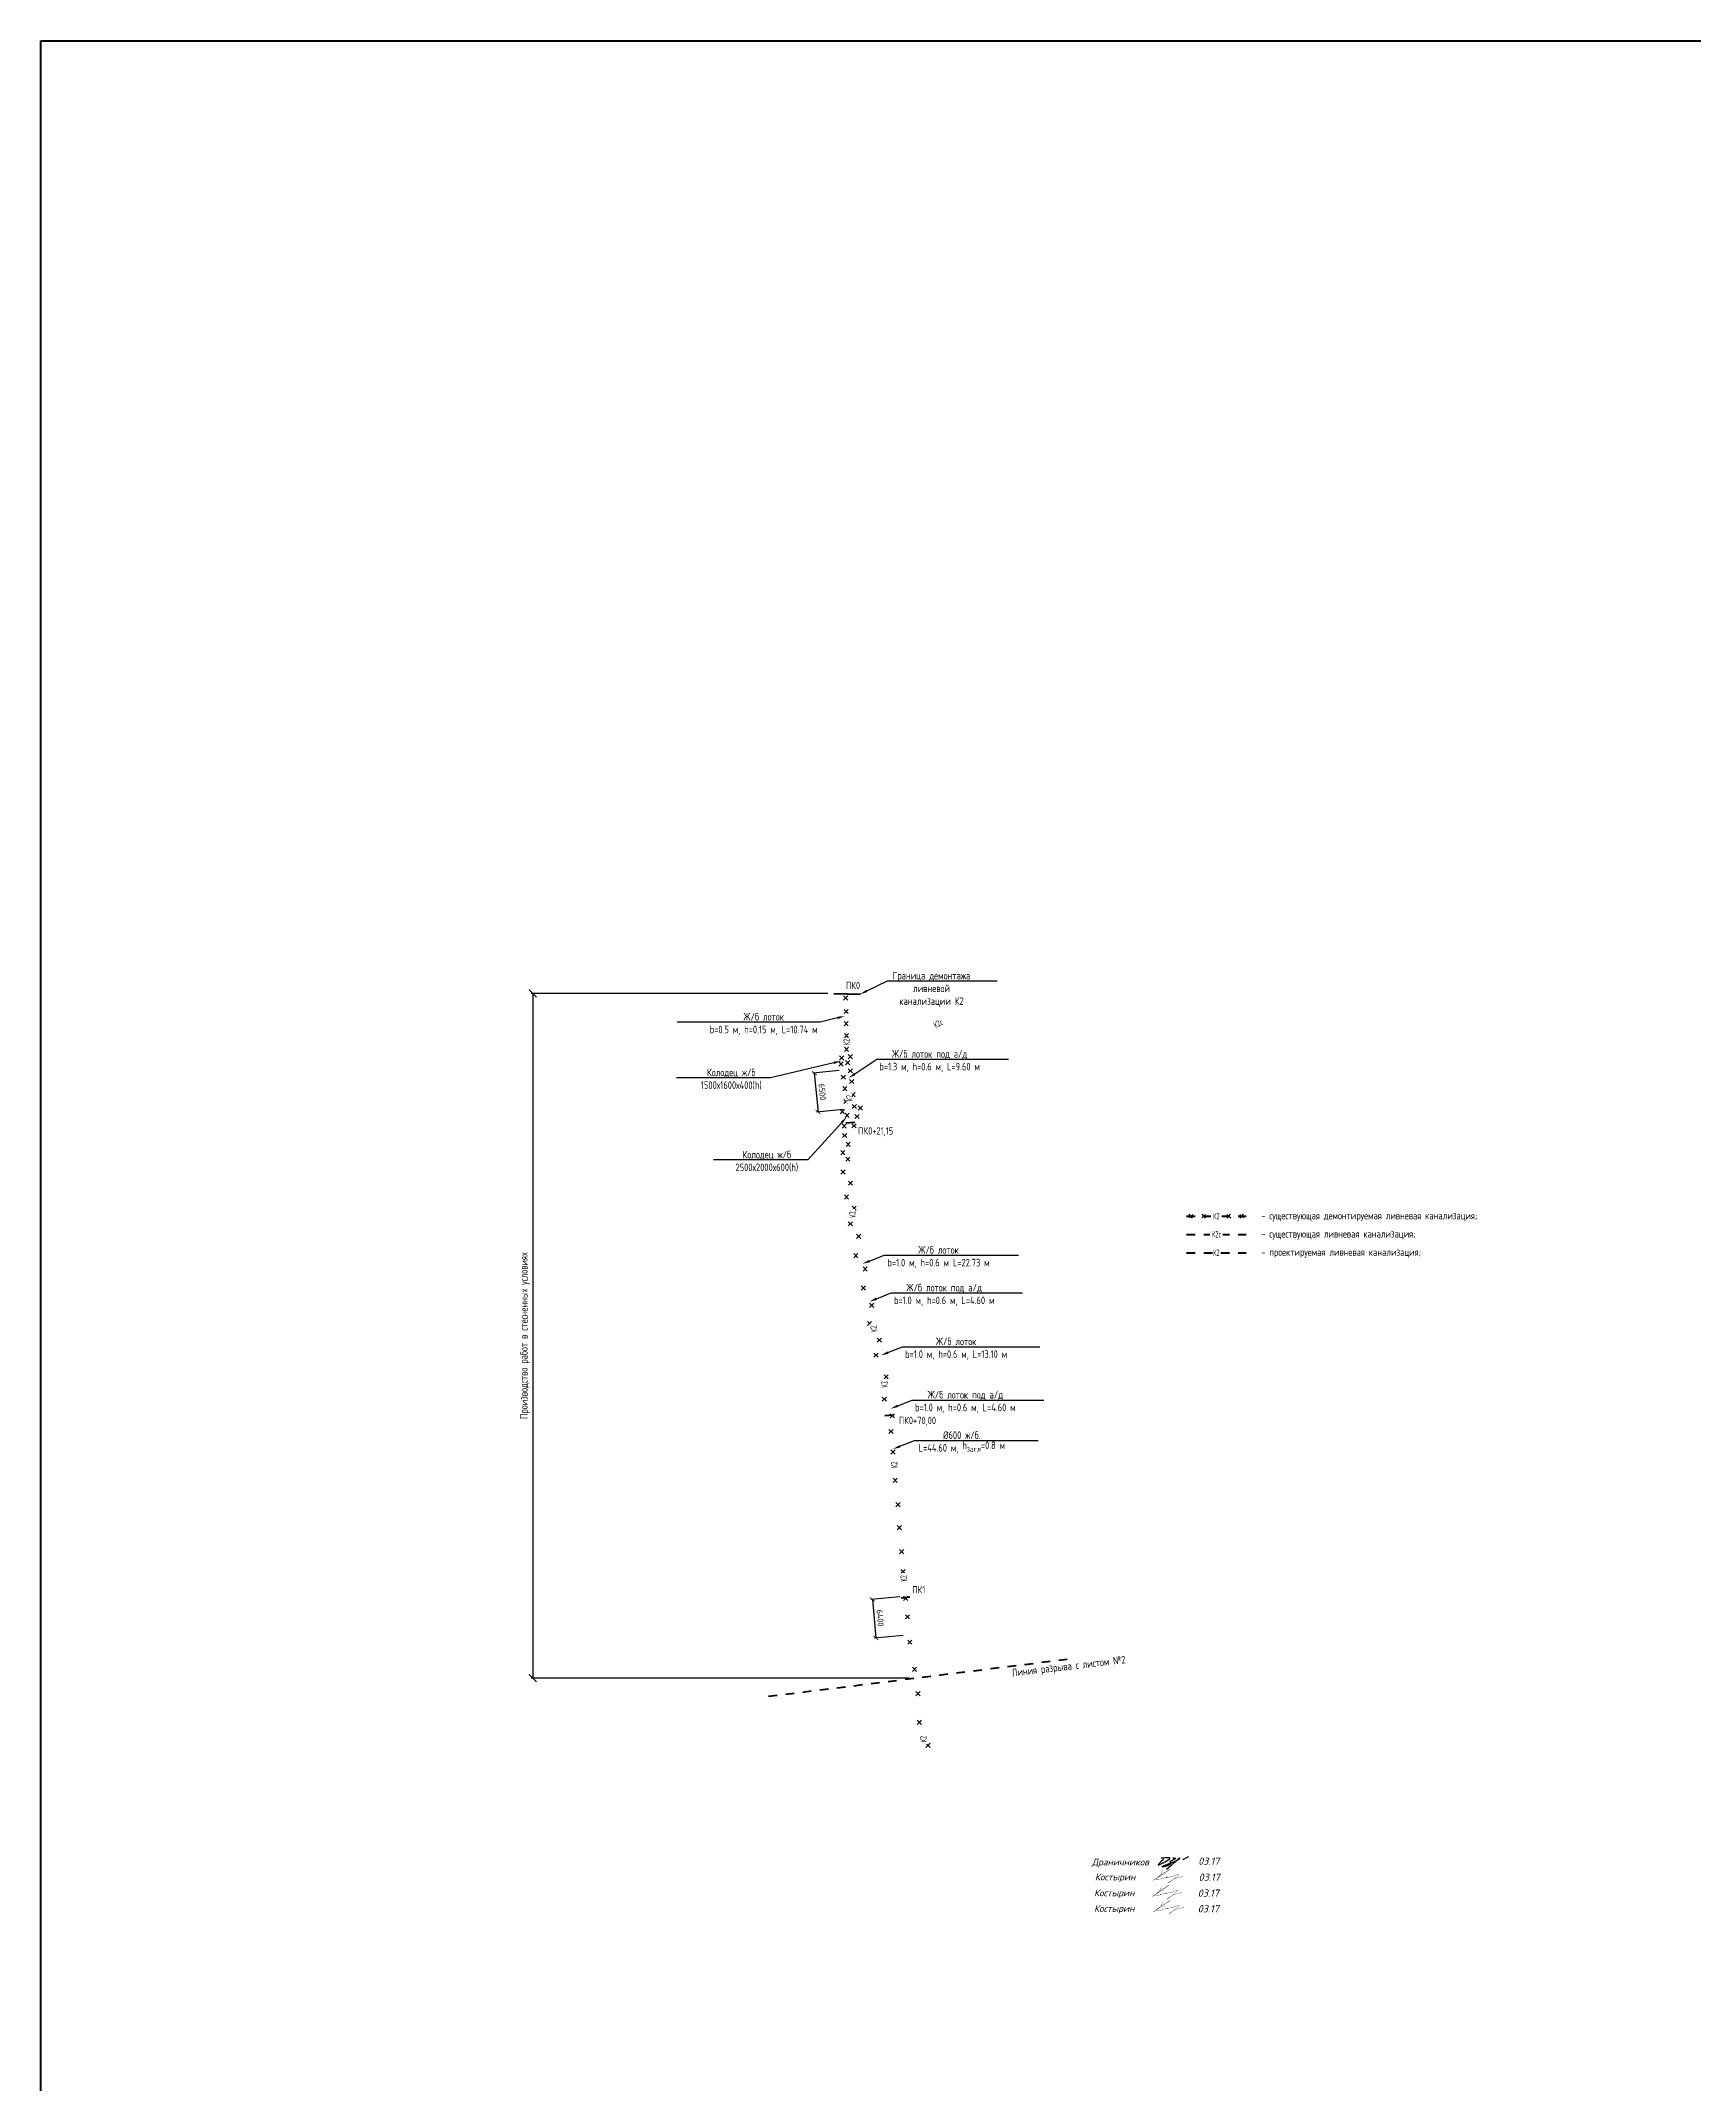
# Model space of a CAD drawing. Header units: millimetres. Extents: x 20530103 to 31271019, y 32092698 to 33532929.
# Drawn here: x 25495414 to 25766587, y 32427861 to 32763025 of the extents above; entities that cross this region are included whole.
import ezdxf
from ezdxf import colors
from ezdxf.entities.mleader import LeaderData, LeaderLine
from ezdxf.math import Vec2, Vec3

# ---------------------------------------------------------------- set-up
doc = ezdxf.new("R2010")
doc.units = ezdxf.units.MM
doc.linetypes.add('Штриховая', pattern=[2822.222233, 1411.111116, -1411.111116])
for name, color, linetype, lineweight in [('Text blocks_Ном._пера__28', 7, 'Continuous', 13), ('ВК_Текст', 7, 'Continuous', 25), ('Пикеты', 1, 'Continuous', 60), ('подпись', 7, 'Continuous', 25), ('Труба К2', 7, 'Continuous', 60), ('Труба профиль', 7, 'Continuous', 50)]:
    doc.layers.add(name, color=color, linetype=linetype, lineweight=lineweight)
doc.layers.add('Выноски', color=7, linetype='Continuous')
doc.layers.add('РАМКА', color=7, linetype='Continuous')
doc.styles.add('GOST 2.304', font='GOST.TTF')
doc.styles.add('GOST_100', font='cs_gost2304.shx', dxfattribs={"width": 0.7, "height": 300})
doc.styles.add('ISO', font='isocpeur.ttf', dxfattribs={"oblique": 15, "height": 2.5})
doc.styles.get("Standard").update_dxf_attribs({"font": 'arial.ttf'})
doc.dimstyles.new('STANDARD$0', dxfattribs={"dimscale": 100, "dimtxt": 2.5, "dimasz": 1, "dimexe": 0.5, "dimexo": 2, "dimgap": 1, "dimtad": 1, "dimdec": 0, "dimzin": 0, "dimdsep": 46, "dimtxsty": 'Standard', "dimblk1": 'OBLIQUE', "dimblk2": 'OBLIQUE', "dimsah": 1, "dimcen": 2, "dimadec": 0, "dimazin": 0, "dimtfac": 1, "dimtdec": 4, "dimtofl": 0, "dimtmove": 2, "dimatfit": 3, "dimldrblk": 'OBLIQUE', "dimfxl": 1, "dimtolj": 1, "dimtzin": 0, "dimarcsym": 0})

# ---------------------------------------------------------------- blocks, each defined once
blk = doc.blocks.new('*U4')
at = {"color": 255}
blk.add_wipeout([(-200, 125), (200, 125), (200, -125), (-200, -125)], dxfattribs=at)
at = {"layer": 'ВК_Текст', "insert": (0, 0), "char_height": 250, "attachment_point": 5, "style": 'GOST_100'}
blk.add_mtext('К2', dxfattribs=at)
blk = doc.blocks.new('cross')
for p, q in [((-343, 343), (343, -343)), ((-343, -343), (343, 343))]:
    blk.add_line(p, q)
blk = doc.blocks.new('_ArchTick')
at = {"color": 0, "linetype": 'ByBlock', "const_width": 0.15}
blk.add_lwpolyline([(-0.5, -0.5), (0.5, 0.5)], dxfattribs=at)
blk = doc.blocks.new('*D9')
at = {"color": 0, "lineweight": -2, "transparency": 16777216}
for p, q in [((25624562, 32606698), (25575900, 32606698)), ((25576150, 32606698), (25576150, 32494332)), ((25637929, 32494332), (25575900, 32494332))]:
    blk.add_line(p, q, dxfattribs=at)
at = {"color": 0, "lineweight": -2, "transparency": 16777216, "xscale": 1250, "yscale": 1250, "zscale": 1250}
for p, rotation in [((25576150, 32606698), 90), ((25576150, 32494332), 270)]:
    blk.add_blockref('_ArchTick', p, dxfattribs=dict(at, rotation=rotation))
at = {"color": 0, "transparency": 16777216, "insert": (25574846, 32550515), "char_height": 1250, "attachment_point": 5, "rotation": 90, "style": 'GOST 2.304'}
blk.add_mtext('\\A1;Производство работ в стесненных условиях', dxfattribs=at)
blk = doc.blocks.new('_Oblique')
at = {"color": 0, "linetype": 'ByBlock', "lineweight": -2}
blk.add_line((-0.5, -0.5), (0.5, 0.5), dxfattribs=at)
blk = doc.blocks.new('hdsgth')
at = {"color": 255}
blk.add_wipeout([(-1038, 533), (1038, 533), (1038, -533), (-1038, -533)], dxfattribs=at)
at = {"layer": 'ВК_Текст', "insert": (51, 25), "char_height": 1066.7, "attachment_point": 5, "rotation": 359.99126, "style": 'GOST_100'}
blk.add_mtext('К2c', dxfattribs=at)
blk = doc.blocks.new('Косов')
at = {"layer": 'подпись', "color": 5, "lineweight": 30, "const_width": 0.0751}
blk.add_lwpolyline([(0, 0), (-0.07, -0.19), (-0.14, -0.36), (-0.2, -0.51), (-0.26, -0.65), (-0.31, -0.77), (-0.36, -0.87), (-0.41, -0.97), (-0.46, -1.07), (-0.51, -1.16), (-0.56, -1.26), (-0.62, -1.35), (-0.69, -1.44), (-0.76, -1.54), (-0.85, -1.64), (-0.96, -1.74), (-1.09, -1.84), (-1.23, -1.95), (-1.39, -2.06), (-1.57, -2.18), (-1.75, -2.3), (-1.94, -2.42), (-2.13, -2.54), (-2.32, -2.66), (-2.5, -2.78), (-2.67, -2.89), (-2.82, -2.99), (-2.91, -3.07), (-2.94, -3.1), (-2.89, -3.08), (-2.73, -2.99), (-2.46, -2.82), (-2.05, -2.56), (-1.49, -2.2), (-0.83, -1.77), (-0.12, -1.3), (0.58, -0.83), (1.23, -0.4), (1.76, -0.03), (2.13, 0.23), (2.28, 0.36), (2.17, 0.32), (1.85, 0.15), (1.36, -0.14), (0.77, -0.5), (0.14, -0.91), (-0.49, -1.33), (-1.05, -1.73), (-1.5, -2.08), (-1.78, -2.36), (-1.91, -2.57), (-1.92, -2.71), (-1.83, -2.8), (-1.67, -2.85), (-1.46, -2.86), (-1.24, -2.84), (-1.02, -2.81), (-0.84, -2.77), (-0.68, -2.72), (-0.56, -2.67), (-0.46, -2.61), (-0.38, -2.56), (-0.33, -2.5), (-0.29, -2.46), (-0.26, -2.42), (-0.24, -2.38), (-0.23, -2.36), (-0.23, -2.35), (-0.23, -2.34), (-0.24, -2.34), (-0.24, -2.35), (-0.24, -2.36), (-0.25, -2.39), (-0.24, -2.42), (-0.24, -2.46), (-0.23, -2.49), (-0.22, -2.53), (-0.21, -2.56), (-0.2, -2.58), (-0.2, -2.59), (-0.2, -2.59), (-0.2, -2.57), (-0.21, -2.53), (-0.23, -2.49), (-0.24, -2.45), (-0.26, -2.4), (-0.27, -2.36), (-0.29, -2.33), (-0.29, -2.31), (-0.3, -2.31), (-0.29, -2.32), (-0.27, -2.34), (-0.23, -2.36), (-0.17, -2.38), (-0.08, -2.39), (0.03, -2.39), (0.18, -2.36), (0.37, -2.32), (0.58, -2.25), (0.8, -2.18), (1.01, -2.1), (1.21, -2.03), (1.38, -1.97), (1.51, -1.93), (1.58, -1.91), (1.58, -1.93), (1.53, -1.97), (1.45, -2.03), (1.36, -2.09), (1.27, -2.16), (1.21, -2.21), (1.18, -2.25), (1.23, -2.25), (1.34, -2.22), (1.52, -2.17), (1.74, -2.09), (1.98, -2.01), (2.23, -1.93), (2.45, -1.85), (2.64, -1.79), (2.77, -1.76), (2.83, -1.77), (2.83, -1.8), (2.8, -1.84), (2.75, -1.89), (2.71, -1.93), (2.7, -1.96), (2.73, -1.96), (2.83, -1.93), (3.02, -1.85), (3.27, -1.74), (3.56, -1.61), (3.88, -1.47), (4.2, -1.34), (4.49, -1.22), (4.73, -1.14), (4.9, -1.11), (4.99, -1.13), (4.99, -1.2), (4.93, -1.31), (4.8, -1.46), (4.63, -1.64), (4.41, -1.84), (4.17, -2.05), (3.92, -2.27), (3.65, -2.48), (3.39, -2.69), (3.13, -2.89), (2.88, -3.07), (2.64, -3.24), (2.43, -3.39), (2.23, -3.52), (2.07, -3.62), (1.94, -3.7), (1.84, -3.75), (1.79, -3.76), (1.79, -3.74), (1.85, -3.69), (1.97, -3.6), (2.16, -3.47), (2.42, -3.31), (2.75, -3.1), (3.16, -2.87), (3.62, -2.63), (4.14, -2.4), (4.7, -2.19), (5.28, -2.03), (5.89, -1.92), (6.5, -1.88)], dxfattribs=at)
blk = doc.blocks.new('Драничников')
at = {"layer": 'подпись', "color": 5, "lineweight": 30}
for points in [[(1.86, 1.95), (0.94, 1.14), (0.35, 0.58), (0.02, 0.22), (-0.09, 0.03), (-0.03, -0.03), (0.15, 0.02), (0.41, 0.12), (0.7, 0.26), (0.97, 0.39), (1.23, 0.51), (1.47, 0.63), (1.69, 0.74), (1.89, 0.84), (2.08, 0.94), (2.27, 1.04), (2.44, 1.13), (2.6, 1.22), (2.76, 1.31), (2.9, 1.39), (3.04, 1.48), (3.17, 1.56), (3.3, 1.64), (3.42, 1.71), (3.53, 1.78), (3.63, 1.86), (3.73, 1.92), (3.82, 1.99), (3.9, 2.05), (3.98, 2.11), (4.04, 2.17), (4.1, 2.22), (4.15, 2.26), (4.18, 2.3), (4.21, 2.34), (4.23, 2.37), (4.24, 2.4), (4.25, 2.42), (4.25, 2.45), (4.26, 2.47), (4.26, 2.49), (4.26, 2.51), (4.26, 2.53), (4.25, 2.55), (4.25, 2.56), (4.24, 2.58), (4.23, 2.59), (4.22, 2.6), (4.2, 2.61), (4.18, 2.62), (4.14, 2.62), (4.1, 2.63), (4.05, 2.63), (3.99, 2.63), (3.91, 2.63), (3.82, 2.63), (3.7, 2.63), (3.57, 2.63), (3.4, 2.63), (3.19, 2.63), (2.92, 2.61), (2.59, 2.59), (2.18, 2.56), (1.68, 2.52), (1.07, 2.47)], [(5.3, 2.57), (5.53, 2.57), (5.71, 2.57), (5.85, 2.57), (5.97, 2.56), (6.05, 2.56), (6.12, 2.56), (6.17, 2.55), (6.2, 2.55), (6.23, 2.54), (6.25, 2.53), (6.26, 2.52), (6.27, 2.5), (6.28, 2.49), (6.28, 2.47), (6.28, 2.45), (6.28, 2.44), (6.28, 2.41), (6.28, 2.39), (6.26, 2.36), (6.24, 2.33), (6.2, 2.29), (6.13, 2.24), (6.04, 2.18), (5.92, 2.12), (5.77, 2.04), (5.6, 1.95), (5.4, 1.85), (5.2, 1.75), (5.01, 1.66), (4.82, 1.56), (4.65, 1.47), (4.5, 1.4), (4.39, 1.33), (4.31, 1.28), (4.26, 1.24), (4.23, 1.2), (4.22, 1.17), (4.23, 1.15), (4.24, 1.13), (4.26, 1.11), (4.29, 1.1), (4.31, 1.08), (4.34, 1.06), (4.36, 1.04), (4.39, 1.02), (4.41, 1), (4.44, 0.97), (4.46, 0.94), (4.49, 0.9), (4.51, 0.86), (4.52, 0.81), (4.53, 0.76), (4.54, 0.71), (4.54, 0.66), (4.53, 0.6), (4.51, 0.54), (4.48, 0.48), (4.45, 0.41), (4.4, 0.35), (4.34, 0.29), (4.26, 0.22), (4.18, 0.15), (4.08, 0.09), (3.97, 0.03), (3.85, -0.04), (3.72, -0.1), (3.57, -0.16), (3.42, -0.22), (3.27, -0.28), (3.11, -0.33), (2.96, -0.38), (2.81, -0.43), (2.66, -0.47), (2.52, -0.51), (2.39, -0.54), (2.26, -0.58), (2.15, -0.6), (2.04, -0.63), (1.94, -0.65), (1.85, -0.66), (1.77, -0.68), (1.69, -0.69), (1.63, -0.69), (1.58, -0.7), (1.53, -0.7), (1.49, -0.69), (1.46, -0.69), (1.43, -0.68), (1.41, -0.67), (1.39, -0.67), (1.38, -0.65), (1.38, -0.64), (1.38, -0.63), (1.38, -0.61), (1.39, -0.59), (1.41, -0.57), (1.42, -0.55), (1.45, -0.53), (1.49, -0.5), (1.55, -0.47), (1.63, -0.43), (1.73, -0.38), (1.87, -0.32), (2.05, -0.24), (2.26, -0.16), (2.51, -0.06), (2.79, 0.05), (3.08, 0.16), (3.38, 0.28), (3.68, 0.39), (3.98, 0.51), (4.26, 0.62), (4.53, 0.72), (4.77, 0.82), (4.99, 0.91), (5.2, 1), (5.39, 1.08), (5.57, 1.16), (5.74, 1.24), (5.9, 1.31), (6.06, 1.38), (6.2, 1.44), (6.35, 1.51), (6.48, 1.57), (6.61, 1.63), (6.74, 1.7), (6.86, 1.75), (6.97, 1.81), (7.08, 1.87), (7.19, 1.93), (7.28, 1.98), (7.38, 2.04), (7.46, 2.09), (7.54, 2.14), (7.62, 2.18), (7.68, 2.23), (7.74, 2.27), (7.79, 2.3), (7.83, 2.33), (7.86, 2.36), (7.88, 2.39), (7.89, 2.41), (7.9, 2.43), (7.89, 2.44), (7.88, 2.46), (7.86, 2.46), (7.83, 2.46), (7.79, 2.46), (7.75, 2.45), (7.7, 2.43), (7.64, 2.41), (7.57, 2.37), (7.5, 2.32), (7.37, 2.21), (7.15, 2.02), (6.78, 1.7), (6.24, 1.21), (5.46, 0.51), (4.41, -0.44), (3.03, -1.67)], [(8.98, 1.97), (11.17, 3.08)]]:
    blk.add_lwpolyline(points, dxfattribs=at)
blk = doc.blocks.new('*D125')
at = {"color": 0, "lineweight": -2, "transparency": 16777216}
for p, q in [((25626447, 32594035), (25622103, 32593610)), ((25622351, 32593635), (25622977, 32587232)), ((25627073, 32587632), (25622729, 32587208))]:
    blk.add_line(p, q, dxfattribs=at)
at = {"color": 0, "lineweight": -2, "transparency": 16777216, "xscale": 750.0000000000001, "yscale": 750.0000000000001, "zscale": 750.0000000000001}
for p, rotation in [((25622351, 32593635), 95.58366881333022), ((25622977, 32587232), 275.5836688133302)]:
    blk.add_blockref('_ArchTick', p, dxfattribs=dict(at, rotation=rotation))
at = {"color": 0, "transparency": 16777216, "insert": (25623660, 32590531), "char_height": 1000, "attachment_point": 5, "rotation": 275.58367, "style": 'GOST 2.304'}
blk.add_mtext('\\A1;6500', dxfattribs=at)
blk = doc.blocks.new('*D126')
at = {"color": 0, "lineweight": -2, "transparency": 16777216}
for p, q in [((25636379, 32507668), (25631628, 32507233)), ((25631877, 32507256), (25632457, 32500925)), ((25636958, 32501337), (25632208, 32500902))]:
    blk.add_line(p, q, dxfattribs=at)
at = {"color": 0, "lineweight": -2, "transparency": 16777216, "xscale": 750.0000000000001, "yscale": 750.0000000000001, "zscale": 750.0000000000001}
for p, rotation in [((25631877, 32507256), 95.22796088444771), ((25632457, 32500925), 275.2279608844477)]:
    blk.add_blockref('_ArchTick', p, dxfattribs=dict(at, rotation=rotation))
at = {"color": 0, "transparency": 16777216, "insert": (25633164, 32504181), "char_height": 1000, "attachment_point": 5, "rotation": 275.22796, "style": 'GOST 2.304'}
blk.add_mtext('\\A1;6400', dxfattribs=at)

msp = doc.modelspace()

# ---------------------------------------------------------------- linework, layer by layer
for p, q in [((25684468.0731, 32570409.3773, 72631.9876), (25683852.7029, 32569875.358, -72639.1611)), ((25684427.3977, 32569834.6825, 72631.9876), (25683893.3784, 32570450.0527, -72639.1611)), ((25692190.5321, 32570409.3773, 72631.9876), (25692805.9023, 32569875.358, -72639.1611)), ((25692231.2075, 32569834.6825, 72631.9876), (25692765.2268, 32570450.0527, -72639.1611))]:
    msp.add_line(p, q)
at = {"color": 240, "lineweight": 70, "true_color": 0xed1f24}
msp.add_line((25633929.0852, 32537405.4923), (25635375.884, 32537523.94), dxfattribs=at)
at = {"color": 1, "linetype": 'Штриховая', "lineweight": 50}
msp.add_line((25663867.1412, 32497400.8539), (25614733.0662, 32491275.8244), dxfattribs=at)
at = {"layer": 'Пикеты', "color": 240, "lineweight": 70, "true_color": 0xed1f24}
msp.add_line((25625562.0149, 32606697.9236), (25629914.7966, 32606561.5316), dxfattribs=at)
at = {"layer": 'Пикеты'}
for p, q in [((25627529.4425, 32585442.6768), (25628976.2413, 32585561.1244)), ((25636594.4841, 32507525.78), (25638041.283, 32507644.2276))]:
    msp.add_line(p, q, dxfattribs=at)
at = {"layer": 'Труба К2', "linetype": 'Штриховая'}
for p, q in [((25683448.545, 32570142.4026), (25693210.0602, 32570142.4026)), ((25683448.545, 32567147.5207), (25693210.0602, 32567147.5207))]:
    msp.add_line(p, q, dxfattribs=at)

# ---------------------------------------------------------------- block references
for p in [(25627494.5763, 32605947.1776), (25627576.6503, 32603718.3711), (25627588.3264, 32601731.3803), (25626725.4306, 32595108.3868), (25627825.6778, 32595347.5568), (25627127.8019, 32592947.1121), (25627373.4175, 32591077.7822), (25628274.2987, 32594004.2052), (25628469.2293, 32592248.4819), (25627543.4416, 32588962.9774), (25628695.9659, 32590095.9), (25628922.6647, 32588132.1527), (25629892.2758, 32587887.5197), (25626966.3075, 32587283.7364), (25627262.4564, 32584939.6225), (25627751.2993, 32586697.1152), (25628861.6683, 32584963.2956), (25629359.2304, 32586502.3536), (25627331.7929, 32583383.0759), (25627902.8236, 32581920.6547), (25627046.2586, 32580565.2432), (25627850.1294, 32579489.3387), (25627063.6212, 32577405.1132), (25628285.6336, 32575549.2862), (25627636.0166, 32573302.9053), (25628891.6168, 32571450.5486), (25628257.846, 32568893.1023), (25629620.2373, 32566825.0939), (25629175.2177, 32563661.8544), (25630699.0656, 32561467.4065), (25630384.9096, 32558363.762), (25631771.6388, 32555520.04), (25631400.7323, 32552521.4468), (25633019.2402, 32549800.2991), (25632474.6324, 32547331.6011), (25634142.7638, 32543779.0274), (25633841.6866, 32540109.7719), (25635155.2884, 32537367.1158), (25634932.9492, 32534792.3356), (25635277.3949, 32531443.68), (25635613.273, 32526801.4584), (25636083.7676, 32522788.7375), (25636303.3773, 32519026.817), (25636683.9128, 32515073.9315), (25636903.8637, 32511839.4151), (25637343.7654, 32507411.591), (25637656.405, 32504378.0895), (25638031.4057, 32500227.9171), (25638791.491, 32495782.3983), (25639359.9817, 32491773.7145), (25639600.0625, 32487066.8472), (25641023.7535, 32483304.2567)]:
    msp.add_blockref('cross', p)
at = {"color": 1, "xscale": 532.4000000000002, "yscale": 532.4000000000002, "zscale": 532.4000000000002}
for p in [(25679479.791, 32462737.9966), (25679337.1242, 32460124.7005), (25679574.9022, 32457653.5305)]:
    msp.add_blockref('Косов', p, dxfattribs=at)
at = {"layer": 'ВК_Текст', "xscale": 4.266666666666672, "yscale": 4.266666666666672, "zscale": 4.266666666666672, "rotation": 90.26955510629573}
msp.add_blockref('*U4', (25627640.8074, 32598719.3485), dxfattribs=at)
at = {"layer": 'ВК_Текст', "xscale": 4.266666666666672, "yscale": 4.266666666666672, "zscale": 4.266666666666672}
msp.add_blockref('*U4', (25688329.2212, 32564152.6389), dxfattribs=at)
at = {"layer": 'подпись', "color": 1, "ltscale": 100, "xscale": 448, "yscale": 448, "zscale": 448}
msp.add_blockref('Драничников', (25678815.6126, 32463664.3116), dxfattribs=at)

# ---------------------------------------------------------------- texts
at = {"insert": (25654686.0579, 32495827.5137), "char_height": 1250, "attachment_point": 1, "rotation": 6.701140111, "style": 'GOST 2.304'}
msp.add_mtext_dynamic_manual_height_columns('Линия разрыва с листом №2', width=25694.825879, gutter_width=12.5, heights=[0], dxfattribs=at)
at = {"layer": 'Text blocks_Ном._пера__28', "style": 'GOST 2.304'}
for s, p in [('- существующая демонтируемая ливневая канализация;', (25695700.9824, 32569624.8582)), ('- существующая ливневая канализация;', (25695700.9824, 32566629.9764)), ('- проектируемая ливневая канализация;', (25695700.9824, 32563635.0946)), ('ПК0+70,00', (25636220.3336, 32536025.0471))]:
    msp.add_text(s, height=1200, dxfattribs=at).set_placement(p)
at = {"layer": 'Пикеты', "style": 'GOST 2.304'}
for s, p in [('ПК0', (25627540.766, 32607414.0771)), ('ПК0+21,15', (25629538.7857, 32583539.4707))]:
    msp.add_text(s, height=1200, dxfattribs=at).set_placement(p)
at = {"layer": 'РАМКА', "style": 'ISO', "oblique": 15}
for s, height, p in [('Драничников', 1120, (25667904.3505, 32463584.0146)), ('03.17', 1200, (25685353.9103, 32463686.2763)), ('Костырин', 1120, (25668395.8159, 32461140.4382)), ('03.17', 1200, (25685422.4955, 32461061.0593)), ('Костырин', 1120, (25668253.1491, 32458527.1421)), ('03.17', 1200, (25685279.8287, 32458447.7631)), ('Костырин', 1120, (25668253.1491, 32455961.3113)), ('03.17', 1200, (25685279.8287, 32455881.9323))]:
    msp.add_text(s, height=height, dxfattribs=at).set_placement(p)

# ---------------------------------------------------------------- dimensions: what is measured, and where the dimension line sits
dim = msp.add_aligned_dim(p1=(25637374.9048, 32507758.7283), p2=(25637954.1771, 32501427.8291), distance=-5520.4215, text='6400', dimstyle='STANDARD$0', override={"dimscale": 500, "dimtxt": 2, "dimasz": 1.5, "dimtxsty": 'GOST 2.304', "dimblk1": 'ArchTick', "dimblk2": 'ArchTick'})
dim.commit()
dim.dimension.update_dxf_attribs({"geometry": '*D126', "text_midpoint": (25633163.636, 32504181.4495)})

# ---------------------------------------------------------------- leaders
at = {"layer": 'Выноски', "color": 0, "lineweight": -2}
ml = msp.add_multileader_mtext('Standard', dxfattribs=at)
ml.set_content('{\\C0;Граница демонтажа\\Pливневой\\Pканализации К2}', color=5, style='GOST 2.304')
ml.set_leader_properties(lineweight=-3)
ml.build(insert=Vec2(0, 0))
ml.multileader.update_dxf_attribs({"text_left_attachment_type": 6, "text_right_attachment_type": 6, "dogleg_length": 1, "arrow_head_size": 1250, "scale": 500})
ctx = ml.context
ctx.base_point, ctx.scale, ctx.char_height, ctx.arrow_head_size, ctx.landing_gap_size, ctx.plane_origin = Vec3(25634442.4325, 32608738.2622, -193576), 500, 1250, 1250, 900, Vec3(25637309.9068, 32604082.0951, -193576)
ctx.left_attachment, ctx.right_attachment, ctx.text_align_type = 6, 6, 1
notes = []
notes.append((ctx, [(0, (1, 1, 0), (25634342.5847, 32608738.2622, -193576), (1, 0), 99.8478, [(1, [(25629855.5617, 32606563.3877, -193576)], 0, [])])]))
ctx.mtext.insert, ctx.mtext.alignment, ctx.mtext.flow_direction = Vec3(25641584.8378, 32610238.2622, -193576), 2, 5
ml = msp.add_multileader_mtext('Standard', dxfattribs=at)
ml.set_content('{\\C0;Колодец ж/б\\P2500х2000х600(h)}', color=5, style='GOST 2.304')
ml.set_leader_properties(lineweight=-3)
ml.build(insert=Vec2(0, 0))
ml.multileader.update_dxf_attribs({"text_left_attachment_type": 6, "text_right_attachment_type": 6, "dogleg_length": 1, "arrow_head_size": 1250, "scale": 500})
ctx = ml.context
ctx.base_point, ctx.scale, ctx.char_height, ctx.arrow_head_size, ctx.landing_gap_size, ctx.plane_origin = Vec3(25607941.8392, 32579368.0653), 500, 1250, 1250, 900, Vec3(25601834.7504, 32579612.1859)
ctx.left_attachment, ctx.right_attachment, ctx.text_align_type = 6, 6, 1
notes.append((ctx, [(1, (1, 1, 0), (25621275.747, 32579368.0653), (-1, 0), 99.8478, [(1, [(25627697.0178, 32586425.4895)], 0, [])])]))
ctx.mtext.insert, ctx.mtext.alignment, ctx.mtext.flow_direction = Vec3(25614558.8692, 32580868.0653), 2, 5
for ctx, leaders in notes:
    for number, flags, end, landing, length, lines in leaders:
        leader = LeaderData()
        leader.index, (leader.has_last_leader_line, leader.has_dogleg_vector, leader.attachment_direction) = number, flags
        leader.last_leader_point, leader.dogleg_vector, leader.dogleg_length = Vec3(end), Vec3(landing), length
        for number, points, colour, breaks in lines:
            line = LeaderLine()
            line.index, line.vertices, line.color, line.breaks = number, Vec3.list(points), colors.encode_raw_color(colour), breaks
            leader.lines.append(line)
        ctx.leaders.append(leader)

# ---------------------------------------------------------------- next in the draw order: linework, layer by layer
at = {"layer": 'Труба К2', "linetype": 'Штриховая'}
msp.add_line((25683448.545, 32564152.6389), (25693210.0602, 32564152.6389), dxfattribs=at)

# ---------------------------------------------------------------- next in the draw order: block references
at = {"rotation": 29.19369614749036}
msp.add_blockref('hdsgth', (25642654.8515, 32601706.6042), dxfattribs=at)
for name, p in [('cross', (25627646.5554, 32599771.8935)), ('cross', (25626855.081, 32596109.5613)), ('cross', (25627646.5554, 32597525.3064)), ('cross', (25628269.3325, 32596309.7859)), ('hdsgth', (25688329.3026, 32567147.6791))]:
    msp.add_blockref(name, p)
at = {"layer": 'ВК_Текст', "xscale": 4.266666666666672, "yscale": 4.266666666666672, "zscale": 4.266666666666672}
for p, rotation in [((25628131.961, 32589534.1946), 95.91712045897565), ((25628634.0864, 32570428.4119), 98.31846090259685), ((25632112.9653, 32551649.8038), 100.0455763607351), ((25633881.6662, 32542556.6056), 99.75558397993865), ((25635478.8178, 32529353.6714), 95.3981783868961), ((25637018.5119, 32510699.1163), 93.78905413209323), ((25640264.0198, 32484324.9946), 96.67588509768737)]:
    msp.add_blockref('*U4', p, dxfattribs=dict(at, rotation=rotation))
msp.add_blockref('*U4', (25688329.3026, 32570142.4026), dxfattribs=at)

# ---------------------------------------------------------------- next in the draw order: linework, layer by layer
for p, q in [((25686577.1964, 32570409.3773, 72643.8218), (25685961.8263, 32569875.358, -72627.3269)), ((25686536.521, 32569834.6825, 72643.8218), (25686002.5017, 32570450.0527, -72627.3269)), ((25690081.4088, 32570409.3773, 72643.8218), (25690696.7789, 32569875.358, -72627.3269)), ((25690122.0842, 32569834.6825, 72643.8218), (25690656.1035, 32570450.0527, -72627.3269))]:
    msp.add_line(p, q)
at = {"layer": 'Труба профиль'}
msp.add_lwpolyline([(25495413.789, 32763024.8079), (26292794.5567, 32763024.8079), (26292794.5567, 32092697.7447), (25495413.789, 32092697.7447)], close=True, dxfattribs=at)

# ---------------------------------------------------------------- next in the draw order: texts
at = {"layer": 'Пикеты', "style": 'GOST 2.304'}
msp.add_text('ПК1', height=1200, dxfattribs=at).set_placement((25638423.0267, 32508218.6685))

# ---------------------------------------------------------------- next in the draw order: dimensions: what is measured, and where the dimension line sits
dim = msp.add_linear_dim(base=(25576149.6577, 32494332.2572), p1=(25625562.0149, 32606697.9236), p2=(25638929.4358, 32494332.2572), angle=90, text='Производство работ в стесненных условиях', dimstyle='STANDARD$0', override={"dimscale": 500, "dimasz": 2.5, "dimtxsty": 'GOST 2.304', "dimblk1": 'ArchTick', "dimblk2": 'ArchTick'})
dim.commit()
dim.dimension.update_dxf_attribs({"geometry": '*D9', "text_midpoint": (25574845.5119, 32550515.0904)})
dim = msp.add_aligned_dim(p1=(25627441.9563, 32594132.3175), p2=(25628067.905, 32587729.6075), distance=-5114.777, text='6500', dimstyle='STANDARD$0', override={"dimscale": 500, "dimtxt": 2, "dimasz": 1.5, "dimtxsty": 'GOST 2.304', "dimblk1": 'ArchTick', "dimblk2": 'ArchTick'})
dim.commit()
dim.dimension.update_dxf_attribs({"geometry": '*D125', "text_midpoint": (25623660.389, 32590530.6674)})

# ---------------------------------------------------------------- next in the draw order: leaders
at = {"layer": 'Выноски', "color": 0, "lineweight": -2}
ml = msp.add_multileader_mtext('Standard', dxfattribs=at)
ml.set_content('{\\C0;Ж/б лоток\\Pb=0.5 м, h=0.15 м, L=10.74 м}', color=5, style='GOST 2.304')
ml.set_leader_properties(lineweight=-3)
ml.build(insert=Vec2(0, 0))
ml.multileader.update_dxf_attribs({"text_left_attachment_type": 6, "text_right_attachment_type": 6, "dogleg_length": 1, "arrow_head_size": 1250, "scale": 500})
ctx = ml.context
ctx.base_point, ctx.scale, ctx.char_height, ctx.arrow_head_size, ctx.landing_gap_size, ctx.plane_origin = Vec3(25604857.5469, 32601991.7994, -4000), 500, 1250, 1250, 900, Vec3(25601411.5439, 32595809.0507, -4000)
ctx.left_attachment, ctx.right_attachment, ctx.text_align_type = 6, 6, 1
notes = []
notes.append((ctx, [(1, (1, 1, 0), (25623327.266, 32601991.7994, -4000), (-1, 0), 99.8478, [(1, [(25627376.9402, 32602980.7837, -4000)], 0, [])])]))
ctx.mtext.insert, ctx.mtext.alignment, ctx.mtext.flow_direction = Vec3(25614042.4826, 32603491.7994, -4000), 2, 5
ml = msp.add_multileader_mtext('Standard', dxfattribs=at)
ml.set_content('{\\C0;Колодец ж/б\\P1500х1600х400(h)}', color=5, style='GOST 2.304')
ml.set_leader_properties(lineweight=-3)
ml.build(insert=Vec2(0, 0))
ml.multileader.update_dxf_attribs({"text_left_attachment_type": 6, "text_right_attachment_type": 6, "dogleg_length": 1, "arrow_head_size": 1250, "scale": 500})
ctx = ml.context
ctx.base_point, ctx.scale, ctx.char_height, ctx.arrow_head_size, ctx.landing_gap_size, ctx.plane_origin = Vec3(25602378.1528, 32592857.5598), 500, 1250, 1250, 900, Vec3(25600816.0086, 32588432.9945)
ctx.left_attachment, ctx.right_attachment, ctx.text_align_type = 6, 6, 1
notes.append((ctx, [(1, (1, 1, 0), (25615175.9634, 32592857.5598), (-1, 0), 99.8478, [(1, [(25626781.4049, 32595604.7275)], 0, [])])]))
ctx.mtext.insert, ctx.mtext.alignment, ctx.mtext.flow_direction = Vec3(25608727.1342, 32594357.5598), 2, 5
ml = msp.add_multileader_mtext('Standard', dxfattribs=at)
ml.set_content('{\\C0;Ж/б лоток под а/д\\Pb=1.3 м, h=0.6 м, L=9.60 м}', color=5, style='GOST 2.304')
ml.set_leader_properties(lineweight=-3)
ml.build(insert=Vec2(0, 0))
ml.multileader.update_dxf_attribs({"text_left_attachment_type": 6, "text_right_attachment_type": 6, "dogleg_length": 1, "arrow_head_size": 1250, "scale": 500})
ctx = ml.context
ctx.base_point, ctx.scale, ctx.char_height, ctx.arrow_head_size, ctx.landing_gap_size, ctx.plane_origin = Vec3(25632719.189, 32595893.2921), 500, 1250, 1250, 900, Vec3(25601258.3031, 32584737.4523)
ctx.left_attachment, ctx.right_attachment, ctx.text_align_type = 6, 6, 1
notes.append((ctx, [(0, (1, 1, 0), (25632619.3412, 32595893.2921), (1, 0), 99.8478, [(1, [(25627941.9841, 32592793.6667)], 0, [])])]))
ctx.mtext.insert, ctx.mtext.alignment, ctx.mtext.flow_direction = Vec3(25641278.6779, 32597393.2921), 2, 5
ml = msp.add_multileader_mtext('Standard', dxfattribs=at)
ml.set_content('{\\C0;Ж/б лоток\\Pb=1.0 м, h=0.6 м L=22.73 м}', color=5, style='GOST 2.304')
ml.set_leader_properties(lineweight=-3)
ml.build(insert=Vec2(0, 0))
ml.multileader.update_dxf_attribs({"text_left_attachment_type": 6, "text_right_attachment_type": 6, "dogleg_length": 1, "arrow_head_size": 1250, "scale": 500})
ctx = ml.context
ctx.base_point, ctx.scale, ctx.char_height, ctx.arrow_head_size, ctx.landing_gap_size, ctx.plane_origin = Vec3(25633913.5348, 32563724.7585), 500, 1250, 1250, 900, Vec3(25603570.1376, 32554260.0036)
ctx.left_attachment, ctx.right_attachment, ctx.text_align_type = 6, 6, 1
notes.append((ctx, [(0, (1, 1, 0), (25633813.687, 32563724.7585), (1, 0), 99.8478, [(1, [(25630253.8186, 32562316.218)], 0, [])])]))
ctx.mtext.insert, ctx.mtext.alignment, ctx.mtext.flow_direction = Vec3(25642741.0723, 32565224.7585), 2, 5
ml = msp.add_multileader_mtext('Standard', dxfattribs=at)
ml.set_content('{\\C0;Ж/б лоток под а/д\\Pb=1.0 м, h=0.6 м, L=4.60 м}', color=5, style='GOST 2.304')
ml.set_leader_properties(lineweight=-3)
ml.build(insert=Vec2(0, 0))
ml.multileader.update_dxf_attribs({"text_left_attachment_type": 6, "text_right_attachment_type": 6, "dogleg_length": 1, "arrow_head_size": 1250, "scale": 500})
ctx = ml.context
ctx.base_point, ctx.scale, ctx.char_height, ctx.arrow_head_size, ctx.landing_gap_size, ctx.plane_origin = Vec3(25635061.2447, 32557534.8033), 500, 1250, 1250, 900, Vec3(25604717.8475, 32548070.0484)
ctx.left_attachment, ctx.right_attachment, ctx.text_align_type = 6, 6, 1
notes.append((ctx, [(0, (1, 1, 0), (25634961.3969, 32557534.8033), (1, 0), 99.8478, [(1, [(25631401.5284, 32556126.2628)], 0, [])])]))
ctx.mtext.insert, ctx.mtext.alignment, ctx.mtext.flow_direction = Vec3(25643665.4083, 32559034.8033), 2, 5
ml = msp.add_multileader_mtext('Standard', dxfattribs=at)
ml.set_content('{\\C0;Ж/б лоток\\Pb=1.0 м, h=0.6 м, L=13.10 м}', color=5, style='GOST 2.304')
ml.set_leader_properties(lineweight=-3)
ml.build(insert=Vec2(0, 0))
ml.multileader.update_dxf_attribs({"text_left_attachment_type": 6, "text_right_attachment_type": 6, "dogleg_length": 1, "arrow_head_size": 1250, "scale": 500})
ctx = ml.context
ctx.base_point, ctx.scale, ctx.char_height, ctx.arrow_head_size, ctx.landing_gap_size, ctx.plane_origin = Vec3(25636936.0965, 32548706.1094), 500, 1250, 1250, 900, Vec3(25606592.6993, 32539241.3546)
ctx.left_attachment, ctx.right_attachment, ctx.text_align_type = 6, 6, 1
notes.append((ctx, [(0, (1, 1, 0), (25636836.2487, 32548706.1094), (1, 0), 99.8478, [(1, [(25633276.3803, 32547297.5689)], 0, [])])]))
ctx.mtext.insert, ctx.mtext.alignment, ctx.mtext.flow_direction = Vec3(25645629.6097, 32550206.1094), 2, 5
ml = msp.add_multileader_mtext('Standard', dxfattribs=at)
ml.set_content('{\\C0;Ж/б лоток под а/д\\Pb=1.0 м, h=0.6 м, L=4.60 м}', color=5, style='GOST 2.304')
ml.set_leader_properties(lineweight=-3)
ml.build(insert=Vec2(0, 0))
ml.multileader.update_dxf_attribs({"text_left_attachment_type": 6, "text_right_attachment_type": 6, "dogleg_length": 1, "arrow_head_size": 1250, "scale": 500})
ctx = ml.context
ctx.base_point, ctx.scale, ctx.char_height, ctx.arrow_head_size, ctx.landing_gap_size, ctx.plane_origin = Vec3(25638537.2038, 32539961.1818), 500, 1250, 1250, 900, Vec3(25608193.8067, 32530496.4269)
ctx.left_attachment, ctx.right_attachment, ctx.text_align_type = 6, 6, 1
notes.append((ctx, [(0, (1, 1, 0), (25638437.3561, 32539961.1818), (1, 0), 99.8478, [(1, [(25634877.4876, 32538552.6412)], 0, [])])]))
ctx.mtext.insert, ctx.mtext.alignment, ctx.mtext.flow_direction = Vec3(25647141.3675, 32541461.1818), 2, 5
ml = msp.add_multileader_mtext('Standard', dxfattribs=at)
ml.set_content('{\\C0;%%C600 ж/б.\\PL=44.60 м, \\A1;h\\H0.7x;\\S^ загл;\\H1.4286x;=0.8 м}', color=5, style='GOST 2.304')
ml.set_leader_properties(lineweight=-3)
ml.build(insert=Vec2(0, 0))
ml.multileader.update_dxf_attribs({"text_left_attachment_type": 6, "text_right_attachment_type": 6, "dogleg_length": 1, "arrow_head_size": 1250, "scale": 500})
ctx = ml.context
ctx.base_point, ctx.scale, ctx.char_height, ctx.arrow_head_size, ctx.landing_gap_size, ctx.plane_origin = Vec3(25638907.6554, 32533329.633), 500, 1250, 1250, 900, Vec3(25608564.2582, 32523864.8781)
ctx.left_attachment, ctx.right_attachment, ctx.text_align_type = 6, 6, 1
notes.append((ctx, [(0, (1, 1, 0), (25638807.8076, 32533329.633), (1, 0), 99.8478, [(1, [(25635247.9392, 32531921.0924)], 0, [])])]))
ctx.mtext.insert, ctx.mtext.alignment, ctx.mtext.flow_direction = Vec3(25646568.5969, 32534829.638), 2, 5
for ctx, leaders in notes:
    for number, flags, end, landing, length, lines in leaders:
        leader = LeaderData()
        leader.index, (leader.has_last_leader_line, leader.has_dogleg_vector, leader.attachment_direction) = number, flags
        leader.last_leader_point, leader.dogleg_vector, leader.dogleg_length = Vec3(end), Vec3(landing), length
        for number, points, colour, breaks in lines:
            line = LeaderLine()
            line.index, line.vertices, line.color, line.breaks = number, Vec3.list(points), colors.encode_raw_color(colour), breaks
            leader.lines.append(line)
        ctx.leaders.append(leader)

doc.saveas('drawing.dxf')
